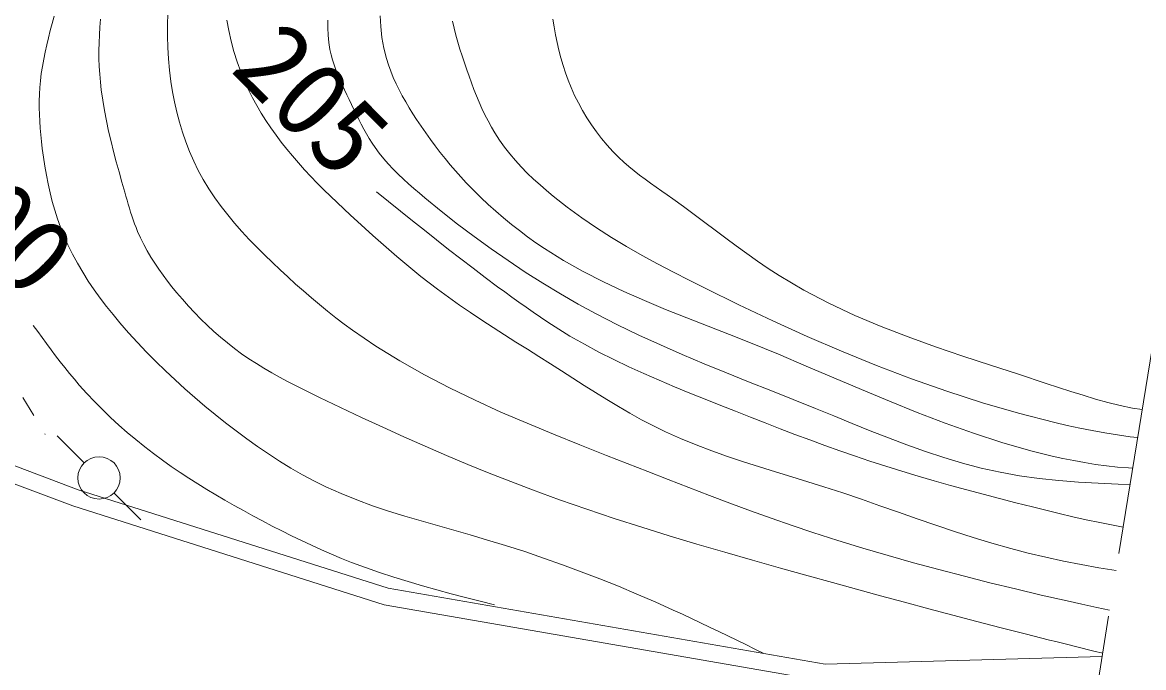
# Model space of a CAD drawing. Units: millimetres, scale not verified. Extents: x 40000 to 680000, y 20000 to 380000.
# Drawn here: x 538509 to 564996, y 280950 to 296192 of the extents above; entities that cross this region are included whole.
import ezdxf
from ezdxf.enums import TextEntityAlignment as Align

# ---------------------------------------------------------------- set-up
doc = ezdxf.new("R2010")
doc.units = ezdxf.units.MM
doc.header["$LTSCALE"] = 1000
doc.linetypes.add('CHAIN', pattern=[18.5, 12, -1.5, 3.5, -1.5])
doc.layers.add('M-BGD', color=7, linetype='Continuous', lineweight=13)
doc.layers.add('M-BMK', color=2, linetype='CHAIN', lineweight=13)
doc.styles.add('ＭＳ ゴシック', font='')
doc.styles.get('ＭＳ ゴシック').set_extended_font_data('MS Gothic')

msp = doc.modelspace()

# ---------------------------------------------------------------- linework, layer by layer
at = {"layer": 'M-BGD'}
for p, q in [((541946, 296401), (541939, 296133)), ((539212, 296168), (539168, 295999)), ((539257, 296336), (539212, 296168)), ((540357, 296265), (540339, 296081)), ((541939, 296133), (541939, 295866)), ((543386, 295998), (543341, 296248)), ((545727, 296242), (545724, 296067)), ((546974, 296094), (546961, 296351)), ((548672, 296221), (548707, 296055)), ((551070, 296084), (551042, 296268)), ((539168, 295999), (539125, 295831)), ((540327, 295896), (540319, 295711)), ((540339, 296081), (540327, 295896)), ((541939, 295866), (541946, 295598)), ((543442, 295750), (543386, 295998)), ((545724, 296067), (545729, 295894)), ((545729, 295894), (545745, 295721)), ((547002, 295839), (546974, 296094)), ((548707, 296055), (548749, 295891)), ((548749, 295891), (548794, 295726)), ((551103, 295900), (551070, 296084)), ((551140, 295717), (551103, 295900)), ((539084, 295662), (539046, 295492)), ((539125, 295831), (539084, 295662)), ((540319, 295711), (540316, 295525)), ((541946, 295598), (541962, 295331)), ((543507, 295504), (543442, 295750)), ((545745, 295721), (545772, 295551)), ((547046, 295587), (547002, 295839)), ((548794, 295726), (548844, 295563)), ((551182, 295536), (551140, 295717)), ((539046, 295492), (539011, 295323)), ((540316, 295525), (540318, 295339)), ((540318, 295339), (540325, 295154)), ((541962, 295331), (541985, 295064)), ((543583, 295262), (543507, 295504)), ((545772, 295551), (545800, 295429)), ((545800, 295429), (545833, 295308)), ((547108, 295340), (547046, 295587)), ((547155, 295187), (547108, 295340)), ((548844, 295563), (548897, 295399)), ((548897, 295399), (548951, 295237)), ((551229, 295356), (551182, 295536)), ((551281, 295177), (551229, 295356)), ((538981, 295153), (538955, 294982)), ((539011, 295323), (538981, 295153)), ((540325, 295154), (540336, 294968)), ((541985, 295064), (542018, 294797)), ((543669, 295023), (543583, 295262)), ((545833, 295308), (545872, 295189)), ((545872, 295189), (545915, 295070)), ((545915, 295070), (545962, 294951)), ((547210, 295037), (547155, 295187)), ((548951, 295237), (549008, 295075)), ((549008, 295075), (549063, 294919)), ((551339, 295001), (551281, 295177)), ((538934, 294811), (538921, 294653)), ((538955, 294982), (538934, 294811)), ((540336, 294968), (540352, 294783)), ((542018, 294797), (542056, 294554)), ((543765, 294789), (543669, 295023)), ((545962, 294951), (546012, 294834)), ((546012, 294834), (546065, 294717)), ((547270, 294889), (547210, 295037)), ((547337, 294742), (547270, 294889)), ((549063, 294919), (549119, 294764)), ((551403, 294826), (551339, 295001)), ((551473, 294653), (551403, 294826)), ((538921, 294653), (538912, 294494)), ((540352, 294783), (540372, 294599)), ((540372, 294599), (540406, 294353)), ((542056, 294554), (542101, 294313)), ((543852, 294600), (543765, 294789)), ((543946, 294413), (543852, 294600)), ((546065, 294717), (546119, 294600)), ((546119, 294600), (546174, 294484)), ((547408, 294597), (547337, 294742)), ((547484, 294454), (547408, 294597)), ((549119, 294764), (549177, 294609)), ((549177, 294609), (549238, 294457)), ((551555, 294469), (551473, 294653)), ((538912, 294494), (538908, 294335)), ((538908, 294335), (538908, 294176)), ((540406, 294353), (540446, 294108)), ((542101, 294313), (542156, 294073)), ((544046, 294230), (543946, 294413)), ((546174, 294484), (546230, 294367)), ((546230, 294367), (546286, 294249)), ((547564, 294312), (547484, 294454)), ((547647, 294172), (547564, 294312)), ((549238, 294457), (549300, 294305)), ((549300, 294305), (549366, 294156)), ((551644, 294289), (551555, 294469)), ((551740, 294112), (551644, 294289)), ((538908, 294176), (538912, 294016)), ((538912, 294016), (538919, 293857)), ((540446, 294108), (540493, 293865)), ((542156, 294073), (542218, 293835)), ((544151, 294050), (544046, 294230)), ((544263, 293873), (544151, 294050)), ((546286, 294249), (546342, 294132)), ((546342, 294132), (546398, 294015)), ((546398, 294015), (546456, 293899)), ((547733, 294034), (547647, 294172)), ((547821, 293898), (547733, 294034)), ((549366, 294156), (549435, 294008)), ((549435, 294008), (549509, 293863)), ((551843, 293938), (551740, 294112)), ((538919, 293857), (538930, 293697)), ((540493, 293865), (540545, 293622)), ((542218, 293835), (542289, 293599)), ((544379, 293700), (544263, 293873)), ((546456, 293899), (546514, 293784)), ((546514, 293784), (546574, 293670)), ((547927, 293738), (547821, 293898)), ((548036, 293581), (547927, 293738)), ((549509, 293863), (549587, 293721)), ((551952, 293769), (551843, 293938)), ((552068, 293605), (551952, 293769)), ((538930, 293697), (538944, 293537)), ((538944, 293537), (538960, 293377)), ((540545, 293622), (540602, 293381)), ((542289, 293599), (542369, 293367)), ((544500, 293529), (544379, 293700)), ((544625, 293362), (544500, 293529)), ((546574, 293670), (546637, 293558)), ((546637, 293558), (546702, 293448)), ((548147, 293426), (548036, 293581)), ((549587, 293721), (549669, 293581)), ((549669, 293581), (549780, 293412)), ((552191, 293446), (552068, 293605)), ((538960, 293377), (538979, 293217)), ((538979, 293217), (539007, 293005)), ((540602, 293381), (540662, 293140)), ((542369, 293367), (542458, 293139)), ((544755, 293198), (544625, 293362)), ((546702, 293448), (546770, 293340)), ((546770, 293340), (546841, 293234)), ((546841, 293234), (546940, 293101)), ((548261, 293273), (548147, 293426)), ((548377, 293122), (548261, 293273)), ((549780, 293412), (549898, 293247)), ((549898, 293247), (550024, 293087)), ((552320, 293292), (552191, 293446)), ((552455, 293144), (552320, 293292)), ((539007, 293005), (539039, 292794)), ((540662, 293140), (540726, 292900)), ((542458, 293139), (542555, 292914)), ((544888, 293037), (544755, 293198)), ((545030, 292872), (544888, 293037)), ((546940, 293101), (547044, 292972)), ((547044, 292972), (547153, 292847)), ((548495, 292974), (548377, 293122)), ((548617, 292828), (548495, 292974)), ((550024, 293087), (550156, 292932)), ((552596, 293003), (552455, 293144)), ((552714, 292894), (552596, 293003)), ((539039, 292794), (539075, 292584)), ((540726, 292900), (540791, 292660)), ((542555, 292914), (542662, 292695)), ((542662, 292695), (542778, 292481)), ((545176, 292710), (545030, 292872)), ((545325, 292550), (545176, 292710)), ((547153, 292847), (547268, 292725)), ((547268, 292725), (547386, 292607)), ((548740, 292684), (548617, 292828)), ((548867, 292542), (548740, 292684)), ((550156, 292932), (550294, 292781)), ((550294, 292781), (550437, 292634)), ((552836, 292788), (552714, 292894)), ((552960, 292686), (552836, 292788)), ((553088, 292587), (552960, 292686)), ((539075, 292584), (539116, 292375)), ((540791, 292660), (540859, 292420)), ((540859, 292420), (540927, 292181)), ((542778, 292481), (542910, 292263)), ((545476, 292393), (545325, 292550)), ((547386, 292607), (547508, 292491)), ((547508, 292491), (547632, 292377)), ((548996, 292402), (548867, 292542)), ((550437, 292634), (550585, 292491)), ((550585, 292491), (550737, 292352)), ((553217, 292490), (553088, 292587)), ((553347, 292395), (553217, 292490)), ((521148, 292213), (539827, 285146)), ((539116, 292375), (539162, 292167)), ((539162, 292167), (539214, 291961)), ((540927, 292181), (540954, 292087)), ((542910, 292263), (543051, 292051)), ((545630, 292238), (545476, 292393)), ((545786, 292086), (545630, 292238)), ((547154, 291960), (546870, 292187)), ((547632, 292377), (547759, 292266)), ((547759, 292266), (547888, 292156)), ((547888, 292156), (548018, 292047)), ((549163, 292229), (548996, 292402)), ((549335, 292059), (549163, 292229)), ((550737, 292352), (550892, 292217)), ((550892, 292217), (551050, 292085)), ((553479, 292301), (553347, 292395)), ((553611, 292208), (553479, 292301)), ((553744, 292115), (553611, 292208)), ((539214, 291961), (539271, 291757)), ((540954, 292087), (540981, 291993)), ((540981, 291993), (541008, 291899)), ((541008, 291899), (541037, 291805)), ((543051, 292051), (543201, 291845)), ((545943, 291935), (545786, 292086)), ((546102, 291785), (545943, 291935)), ((547438, 291733), (547154, 291960)), ((548018, 292047), (548401, 291734)), ((549511, 291893), (549335, 292059)), ((549690, 291732), (549511, 291893)), ((551050, 292085), (551382, 291824)), ((553876, 292021), (553744, 292115)), ((554128, 291839), (553876, 292021)), ((520996, 291843), (539696, 284768)), ((539271, 291757), (539335, 291555)), ((541037, 291805), (541066, 291712)), ((541066, 291712), (541096, 291619)), ((541096, 291619), (541127, 291527)), ((543201, 291845), (543358, 291644)), ((543358, 291644), (543522, 291447)), ((546262, 291636), (546102, 291785)), ((546423, 291489), (546262, 291636)), ((547722, 291506), (547438, 291733)), ((548401, 291734), (548789, 291429)), ((549873, 291574), (549690, 291732)), ((551382, 291824), (551722, 291576)), ((554378, 291654), (554128, 291839)), ((554627, 291468), (554378, 291654)), ((539335, 291555), (539406, 291356)), ((539406, 291356), (539484, 291160)), ((541127, 291527), (541160, 291436)), ((541160, 291436), (541195, 291345)), ((543522, 291447), (543692, 291255)), ((546606, 291321), (546423, 291489)), ((548007, 291280), (547722, 291506)), ((548789, 291429), (549182, 291133)), ((550060, 291421), (549873, 291574)), ((550250, 291272), (550060, 291421)), ((551722, 291576), (552069, 291339)), ((554875, 291281), (554627, 291468)), ((539484, 291160), (539583, 290936)), ((541195, 291345), (541231, 291255)), ((541231, 291255), (541300, 291099)), ((541300, 291099), (541376, 290946)), ((543692, 291255), (543867, 291067)), ((546791, 291155), (546606, 291321)), ((546976, 290990), (546791, 291155)), ((548292, 291055), (548007, 291280)), ((549182, 291133), (549579, 290844)), ((550443, 291127), (550250, 291272)), ((550640, 290988), (550443, 291127)), ((552069, 291339), (552423, 291113)), ((552423, 291113), (552782, 290897)), ((555123, 291095), (554875, 291281)), ((555372, 290911), (555123, 291095)), ((539583, 290936), (539691, 290717)), ((541376, 290946), (541457, 290796)), ((543867, 291067), (544047, 290882)), ((544047, 290882), (544229, 290700)), ((547163, 290826), (546976, 290990)), ((547351, 290664), (547163, 290826)), ((548578, 290831), (548292, 291055)), ((548865, 290608), (548578, 290831)), ((549579, 290844), (549981, 290565)), ((550839, 290853), (550640, 290988)), ((551292, 290569), (550839, 290853)), ((552782, 290897), (553147, 290688)), ((555622, 290729), (555372, 290911)), ((539691, 290717), (539808, 290501)), ((541457, 290796), (541544, 290648)), ((541544, 290648), (541635, 290503)), ((544229, 290700), (544414, 290521)), ((547541, 290504), (547351, 290664)), ((549154, 290387), (548865, 290608)), ((549981, 290565), (550388, 290294)), ((551758, 290307), (551292, 290569)), ((553147, 290688), (553515, 290487)), ((555874, 290551), (555622, 290729)), ((539808, 290501), (539933, 290290)), ((541635, 290503), (541731, 290360)), ((541731, 290360), (541831, 290220)), ((544414, 290521), (544595, 290349)), ((544595, 290349), (544778, 290179)), ((547732, 290346), (547541, 290504)), ((547925, 290190), (547732, 290346)), ((549444, 290167), (549154, 290387)), ((550388, 290294), (550800, 290032)), ((552233, 290064), (551758, 290307)), ((553515, 290487), (553887, 290291)), ((556129, 290378), (555874, 290551)), ((556386, 290211), (556129, 290378)), ((539933, 290290), (540065, 290082)), ((540065, 290082), (540204, 289878)), ((541831, 290220), (541934, 290081)), ((541934, 290081), (542041, 289945)), ((544778, 290179), (544962, 290012)), ((548120, 290037), (547925, 290190)), ((548317, 289887), (548120, 290037)), ((549735, 289949), (549444, 290167)), ((550800, 290032), (551217, 289780)), ((552717, 289836), (552233, 290064)), ((553887, 290291), (554261, 290099)), ((554261, 290099), (554638, 289911)), ((556966, 289868), (556386, 290211)), ((540204, 289878), (540349, 289678)), ((542041, 289945), (542150, 289812)), ((542150, 289812), (542288, 289650)), ((544962, 290012), (545149, 289847)), ((545149, 289847), (545336, 289684)), ((548574, 289699), (548317, 289887)), ((549902, 289825), (549735, 289949)), ((550069, 289703), (549902, 289825)), ((551217, 289780), (551639, 289538)), ((553208, 289620), (552717, 289836)), ((554638, 289911), (555436, 289521)), ((557563, 289556), (556966, 289868)), ((540349, 289678), (540498, 289481)), ((542288, 289650), (542429, 289491)), ((545336, 289684), (545526, 289525)), ((545526, 289525), (545718, 289368)), ((548834, 289515), (548574, 289699)), ((549097, 289335), (548834, 289515)), ((550237, 289581), (550069, 289703)), ((550406, 289461), (550237, 289581)), ((551639, 289538), (552066, 289305)), ((553705, 289413), (553208, 289620)), ((555436, 289521), (556239, 289141)), ((558174, 289270), (557563, 289556)), ((540498, 289481), (540653, 289288)), ((540653, 289288), (540811, 289098)), ((542429, 289491), (542574, 289336)), ((542574, 289336), (542722, 289184)), ((545718, 289368), (545913, 289215)), ((549362, 289158), (549097, 289335)), ((550576, 289343), (550406, 289461)), ((550747, 289226), (550576, 289343)), ((552066, 289305), (552565, 289050)), ((554205, 289213), (553705, 289413)), ((558798, 289006), (558174, 289270)), ((538766, 289035), (538871, 288891)), ((540811, 289098), (541016, 288861)), ((542722, 289184), (542873, 289036)), ((542873, 289036), (543029, 288893)), ((545913, 289215), (546109, 289066)), ((546109, 289066), (546308, 288920)), ((549630, 288984), (549362, 289158)), ((549899, 288812), (549630, 288984)), ((550919, 289111), (550747, 289226)), ((551093, 288999), (550919, 289111)), ((551268, 288889), (551093, 288999)), ((552565, 289050), (553071, 288806)), ((554707, 289017), (554205, 289213)), ((555210, 288820), (554707, 289017)), ((556239, 289141), (557047, 288775)), ((559432, 288760), (558798, 289006)), ((538871, 288891), (538976, 288747)), ((538976, 288747), (539081, 288603)), ((541016, 288861), (541227, 288629)), ((543029, 288893), (543187, 288754)), ((543187, 288754), (543350, 288620)), ((546308, 288920), (546858, 288544)), ((550169, 288641), (549899, 288812)), ((551445, 288782), (551268, 288889)), ((551784, 288587), (551445, 288782)), ((553071, 288806), (553582, 288573)), ((555711, 288621), (555210, 288820)), ((557047, 288775), (557862, 288423)), ((560076, 288529), (559432, 288760)), ((539081, 288603), (539187, 288460)), ((539187, 288460), (539294, 288318)), ((541227, 288629), (541442, 288402)), ((543350, 288620), (543516, 288490)), ((543516, 288490), (543685, 288366)), ((546858, 288544), (547423, 288194)), ((550440, 288470), (550169, 288641)), ((550711, 288300), (550440, 288470)), ((552129, 288402), (551784, 288587)), ((553582, 288573), (554097, 288347)), ((556371, 288351), (555711, 288621)), ((560726, 288308), (560076, 288529)), ((539294, 288318), (539402, 288177)), ((539402, 288177), (539512, 288037)), ((541442, 288402), (541662, 288179)), ((541662, 288179), (541886, 287961)), ((543685, 288366), (543859, 288246)), ((543859, 288246), (544036, 288132)), ((547423, 288194), (548004, 287866)), ((550981, 288128), (550711, 288300)), ((552479, 288225), (552129, 288402)), ((552832, 288056), (552479, 288225)), ((554097, 288347), (554617, 288129)), ((557027, 288074), (556371, 288351)), ((557862, 288423), (558683, 288088)), ((561380, 288093), (560726, 288308)), ((539512, 288037), (539624, 287898)), ((541886, 287961), (542114, 287747)), ((544036, 288132), (544216, 288021)), ((544216, 288021), (544399, 287915)), ((544399, 287915), (544584, 287811)), ((551248, 287958), (550981, 288128)), ((551515, 287787), (551248, 287958)), ((553190, 287894), (552832, 288056)), ((554617, 288129), (555140, 287915)), ((555140, 287915), (555665, 287704)), ((557681, 287795), (557027, 288074)), ((558683, 288088), (559511, 287772)), ((562038, 287880), (561380, 288093)), ((539624, 287898), (539737, 287761)), ((539737, 287761), (539853, 287626)), ((542114, 287747), (542345, 287537)), ((544584, 287811), (544771, 287711)), ((544771, 287711), (544959, 287613)), ((548004, 287866), (548597, 287557)), ((551782, 287616), (551515, 287787)), ((553550, 287737), (553190, 287894)), ((553912, 287585), (553550, 287737)), ((555665, 287704), (556191, 287495)), ((558335, 287516), (557681, 287795)), ((559511, 287772), (560346, 287477)), ((562696, 287665), (562038, 287880)), ((562986, 287569), (562696, 287665)), ((539853, 287626), (540029, 287428)), ((540029, 287428), (540211, 287235)), ((542345, 287537), (542581, 287331)), ((544959, 287613), (545149, 287518)), ((545149, 287518), (545339, 287423)), ((545339, 287423), (545531, 287330)), ((548597, 287557), (549201, 287266)), ((552050, 287447), (551782, 287616)), ((552319, 287281), (552050, 287447)), ((554277, 287436), (553912, 287585)), ((554642, 287289), (554277, 287436)), ((556191, 287495), (556719, 287285)), ((558990, 287243), (558335, 287516)), ((560346, 287477), (561188, 287206)), ((563277, 287474), (562986, 287569)), ((563567, 287382), (563277, 287474)), ((563858, 287294), (563567, 287382)), ((538518, 287330), (538776, 286902)), ((540211, 287235), (540398, 287046)), ((542581, 287331), (542820, 287129)), ((542820, 287129), (543062, 286930)), ((545531, 287330), (546026, 287091)), ((549201, 287266), (549813, 286988)), ((552590, 287118), (552319, 287281)), ((552862, 286960), (552590, 287118)), ((555008, 287144), (554642, 287289)), ((555358, 287005), (555008, 287144)), ((556719, 287285), (557246, 287073)), ((559647, 286978), (558990, 287243)), ((561188, 287206), (562039, 286959)), ((564150, 287214), (563858, 287294)), ((564442, 287142), (564150, 287214)), ((564735, 287081), (564442, 287142)), ((540398, 287046), (540590, 286861)), ((540590, 286861), (540786, 286681)), ((543062, 286930), (543307, 286734)), ((546026, 287091), (546523, 286856)), ((546523, 286856), (547021, 286626)), ((549813, 286988), (550432, 286722)), ((553138, 286807), (552862, 286960)), ((555708, 286867), (555358, 287005)), ((556058, 286730), (555708, 286867)), ((557246, 287073), (557677, 286897)), ((557677, 286897), (558109, 286720)), ((560308, 286725), (559647, 286978)), ((562039, 286959), (562898, 286740)), ((564962, 287045), (564735, 287081)), ((540786, 286681), (540986, 286506)), ((543307, 286734), (543556, 286542)), ((547021, 286626), (547521, 286399)), ((550432, 286722), (551055, 286464)), ((553416, 286661), (553138, 286807)), ((553698, 286523), (553416, 286661)), ((556409, 286594), (556058, 286730)), ((556759, 286460), (556409, 286594)), ((558109, 286720), (558540, 286546)), ((560974, 286487), (560308, 286725)), ((562898, 286740), (563192, 286672)), ((563192, 286672), (563487, 286608)), ((563487, 286608), (563782, 286548)), ((539035, 286474), (539045, 286458)), ((539968, 285787), (539333, 286426)), ((540986, 286506), (541190, 286335)), ((541190, 286335), (541397, 286168)), ((543556, 286542), (543808, 286355)), ((543808, 286355), (544063, 286172)), ((547521, 286399), (548022, 286178)), ((551055, 286464), (551681, 286212)), ((554058, 286361), (553698, 286523)), ((554423, 286211), (554058, 286361)), ((557111, 286328), (556759, 286460)), ((557463, 286199), (557111, 286328)), ((558540, 286546), (558972, 286375)), ((558972, 286375), (559406, 286211)), ((561647, 286269), (560974, 286487)), ((563782, 286548), (564079, 286494)), ((564079, 286494), (564377, 286446)), ((564377, 286446), (564675, 286404)), ((564675, 286404), (564855, 286384)), ((541397, 286168), (541608, 286006)), ((544063, 286172), (544322, 285996)), ((548022, 286178), (548525, 285961)), ((551681, 286212), (552308, 285964)), ((554792, 286071), (554423, 286211)), ((555166, 285940), (554792, 286071)), ((557816, 286073), (557463, 286199)), ((558170, 285950), (557816, 286073)), ((559406, 286211), (559841, 286055)), ((559841, 286055), (560279, 285910)), ((562329, 286074), (561647, 286269)), ((562582, 286009), (562329, 286074)), ((541608, 286006), (541822, 285848)), ((541822, 285848), (542026, 285703)), ((544322, 285996), (544585, 285826)), ((544585, 285826), (544852, 285663)), ((548525, 285961), (549030, 285750)), ((552308, 285964), (552795, 285772)), ((555543, 285814), (555166, 285940)), ((555922, 285694), (555543, 285814)), ((558525, 285830), (558170, 285950)), ((558904, 285707), (558525, 285830)), ((560279, 285910), (560718, 285778)), ((562836, 285948), (562582, 286009)), ((563091, 285891), (562836, 285948)), ((563347, 285839), (563091, 285891)), ((563603, 285792), (563347, 285839)), ((563861, 285751), (563603, 285792)), ((542026, 285703), (542233, 285562)), ((542233, 285562), (542441, 285424)), ((544852, 285663), (545122, 285507)), ((549030, 285750), (549537, 285544)), ((549537, 285544), (550046, 285344)), ((552795, 285772), (553281, 285580)), ((553281, 285580), (553766, 285390)), ((556302, 285576), (555922, 285694)), ((556683, 285459), (556302, 285576)), ((559285, 285589), (558904, 285707)), ((559667, 285474), (559285, 285589)), ((560718, 285778), (561161, 285662)), ((561161, 285662), (561608, 285563)), ((561608, 285563), (562065, 285482)), ((564119, 285716), (563861, 285751)), ((564378, 285688), (564119, 285716)), ((564637, 285666), (564378, 285688)), ((564737, 285660), (564637, 285666)), ((542441, 285424), (542652, 285290)), ((542652, 285290), (542864, 285158)), ((545122, 285507), (545397, 285360)), ((545397, 285360), (545675, 285222)), ((550046, 285344), (550557, 285150)), ((553766, 285390), (554252, 285202)), ((557064, 285342), (556683, 285459)), ((557444, 285222), (557064, 285342)), ((560050, 285362), (559667, 285474)), ((560434, 285254), (560050, 285362)), ((562065, 285482), (562526, 285419)), ((562526, 285419), (562990, 285370)), ((562990, 285370), (563456, 285333)), ((563456, 285333), (563925, 285304)), ((563925, 285304), (564395, 285281)), ((564395, 285281), (564674, 285269)), ((539827, 285146), (547149, 282826)), ((541306, 284437), (540671, 285076)), ((542864, 285158), (543079, 285030)), ((543079, 285030), (543294, 284904)), ((545675, 285222), (546038, 285060)), ((546038, 285060), (546408, 284911)), ((550557, 285150), (551198, 284916)), ((554252, 285202), (554738, 285016)), ((554738, 285016), (555225, 284833)), ((557887, 285076), (557444, 285222)), ((558328, 284926), (557887, 285076)), ((560819, 285149), (560434, 285254)), ((561205, 285045), (560819, 285149)), ((561592, 284944), (561205, 285045)), ((539696, 284768), (547054, 282436)), ((543294, 284904), (543512, 284780)), ((543512, 284780), (543730, 284658)), ((546408, 284911), (546782, 284774)), ((546782, 284774), (547160, 284647)), ((551198, 284916), (551842, 284692)), ((555225, 284833), (555712, 284654)), ((558768, 284774), (558328, 284926)), ((559207, 284620), (558768, 284774)), ((561980, 284845), (561592, 284944)), ((562368, 284747), (561980, 284845)), ((562686, 284668), (562368, 284747)), ((543730, 284658), (543950, 284538)), ((543950, 284538), (544178, 284415)), ((547160, 284647), (547542, 284528)), ((547542, 284528), (547927, 284414)), ((551842, 284692), (552489, 284476)), ((552489, 284476), (553139, 284267)), ((555712, 284654), (556200, 284479)), ((556200, 284479), (556690, 284309)), ((559646, 284466), (559207, 284620)), ((560086, 284315), (559646, 284466)), ((563003, 284590), (562686, 284668)), ((563321, 284515), (563003, 284590)), ((563640, 284443), (563321, 284515)), ((544178, 284415), (544407, 284295)), ((544407, 284295), (544637, 284177)), ((547927, 284414), (548313, 284303)), ((548313, 284303), (548700, 284194)), ((553139, 284267), (553791, 284064)), ((556690, 284309), (557182, 284144)), ((560526, 284168), (560086, 284315)), ((563959, 284375), (563640, 284443)), ((564279, 284312), (563959, 284375)), ((564512, 284271), (564279, 284312)), ((544637, 284177), (544869, 284061)), ((544869, 284061), (545102, 283949)), ((545102, 283949), (545336, 283839)), ((548700, 284194), (549087, 284085)), ((549087, 284085), (549473, 283972)), ((549473, 283972), (549925, 283834)), ((553791, 284064), (554445, 283867)), ((557182, 284144), (557772, 283954)), ((557772, 283954), (558365, 283772)), ((560967, 284025), (560526, 284168)), ((561411, 283890), (560967, 284025)), ((545336, 283839), (545571, 283732)), ((545571, 283732), (545808, 283629)), ((549925, 283834), (550375, 283689)), ((550375, 283689), (550823, 283537)), ((554445, 283867), (555101, 283674)), ((555101, 283674), (555758, 283486)), ((558365, 283772), (558961, 283597)), ((561857, 283764), (561411, 283890)), ((562269, 283656), (561857, 283764)), ((545808, 283629), (546047, 283530)), ((546047, 283530), (546286, 283435)), ((546286, 283435), (546616, 283312)), ((550823, 283537), (551268, 283380)), ((555758, 283486), (556416, 283300)), ((558961, 283597), (559558, 283428)), ((559558, 283428), (560159, 283265)), ((562684, 283557), (562269, 283656)), ((563102, 283465), (562684, 283557)), ((563521, 283382), (563102, 283465)), ((546616, 283312), (546948, 283196)), ((546948, 283196), (547282, 283086)), ((551268, 283380), (551710, 283216)), ((551710, 283216), (552150, 283046)), ((556416, 283300), (557075, 283117)), ((560159, 283265), (560761, 283108)), ((563942, 283306), (563521, 283382)), ((564345, 283240), (563942, 283306)), ((547282, 283086), (547619, 282982)), ((547619, 282982), (547957, 282883)), ((547957, 282883), (548297, 282788)), ((552150, 283046), (552587, 282870)), ((557075, 283117), (557643, 282959)), ((557643, 282959), (558212, 282803)), ((560761, 283108), (561365, 282956)), ((561365, 282956), (561971, 282809)), ((547149, 282826), (557475, 281029)), ((548297, 282788), (548638, 282696)), ((548638, 282696), (548979, 282606)), ((552587, 282870), (553022, 282688)), ((553022, 282688), (553455, 282501)), ((558212, 282803), (558781, 282648)), ((558781, 282648), (559350, 282494)), ((561971, 282809), (562578, 282665)), ((562578, 282665), (563187, 282524)), ((547054, 282436), (557446, 280628)), ((548979, 282606), (549322, 282518)), ((549322, 282518), (549664, 282431)), ((553455, 282501), (553885, 282308)), ((559350, 282494), (559919, 282341)), ((563187, 282524), (563539, 282445)), ((563539, 282445), (563892, 282367)), ((563892, 282367), (564193, 282303)), ((553885, 282308), (554100, 282210)), ((554100, 282210), (554315, 282110)), ((554315, 282110), (554530, 282008)), ((559919, 282341), (560489, 282190)), ((560489, 282190), (561059, 282040)), ((554530, 282008), (554744, 281906)), ((554744, 281906), (554958, 281804)), ((561059, 282040), (561630, 281892)), ((561630, 281892), (562201, 281746)), ((554958, 281804), (555171, 281700)), ((555171, 281700), (555384, 281596)), ((555384, 281596), (555597, 281492)), ((562201, 281746), (562772, 281601)), ((562772, 281601), (562926, 281563)), ((562926, 281563), (563080, 281524)), ((555597, 281492), (555810, 281387)), ((555810, 281387), (556023, 281282)), ((563080, 281524), (563234, 281486)), ((563234, 281486), (563387, 281447)), ((563387, 281447), (563541, 281409)), ((563541, 281409), (563695, 281371)), ((563695, 281371), (563849, 281333)), ((563849, 281333), (564003, 281295)), ((564003, 281295), (564028, 281289)), ((557475, 281029), (564016, 281211))]:
    msp.add_line(p, q, dxfattribs=at)
msp.add_circle((540319, 285431), 500, dxfattribs=at)
at = {"layer": 'M-BMK'}
msp.add_line((561448, 265386), (575688, 353161), dxfattribs=at)

# ---------------------------------------------------------------- texts
at = {"layer": 'M-BGD', "style": 'ＭＳ ゴシック'}
for s, p in [('205', (542999, 294677)), ('200', (535589, 291872))]:
    msp.add_text(s, height=1833, rotation=314.747, dxfattribs=at).set_placement(p, align=Align.BOTTOM_LEFT)

doc.saveas('drawing.dxf')
